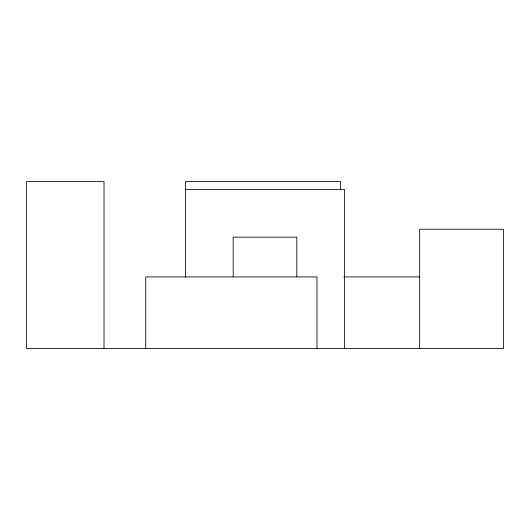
<?xml version="1.0" encoding="UTF-8"?>
<svg xmlns="http://www.w3.org/2000/svg" width="530" height="530" viewBox="0 0 530 530"><rect width="100%" height="100%" fill="white"/><g stroke="black" fill="none" stroke-linecap="round" stroke-linejoin="round"><path stroke-width="0.79" d="M185.5 189.475L344.5 189.475L344.5 348.475M343.831 276.925L419.866 276.925M419.654 348.475L419.654 229.225L503.5 229.225L503.5 348.475L26.5 348.475L26.5 181.525L104.013 181.525L104.013 348.475M340.525 189.793L340.525 181.525L185.5 181.525L185.5 277.256M316.986 348.475L316.986 276.925L145.75 276.925L145.75 348.475M296.8 276.819L296.8 237.175L233.2 237.175L233.2 276.819"/></g></svg>
